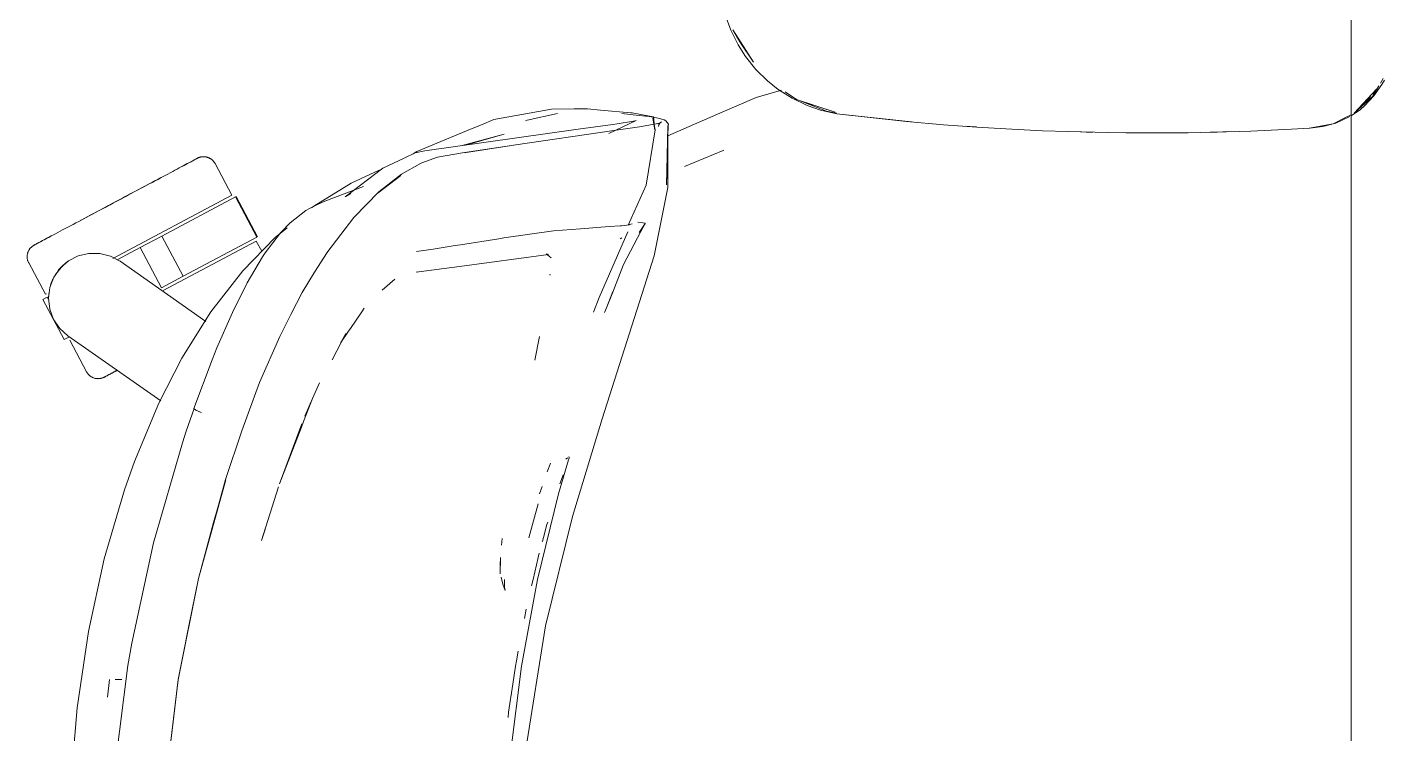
# Model space of a CAD drawing. Header units: millimetres. Extents: x 155927 to 326028, y -36033 to 97293.
# Drawn here: x 221457 to 221874.6, y 18874.1 to 19091.5 of the extents above; entities that cross this region are included whole.
import ezdxf

# ---------------------------------------------------------------- set-up
doc = ezdxf.new("R2010")
doc.units = ezdxf.units.MM
doc.header["$MEASUREMENT"] = 0
doc.layers.add('G-IMPT', color=8, linetype='CONTINUOUS', lineweight=9)
doc.layers.add('I-FURN', color=8, linetype='CONTINUOUS', lineweight=9)

msp = doc.modelspace()

# ---------------------------------------------------------------- linework, layer by layer
at = {"layer": 'G-IMPT'}
for p, q in [((221673.58, 19090.53), (221671.87, 19095.3)), ((221673.58, 19090.53), (221675.82, 19086.02)), ((221674.23, 19090.62), (221676.39, 19086.94)), ((221674.23, 19090.62), (221680.55, 19080.67)), ((221675.82, 19086.02), (221678.09, 19082.47)), ((221676.39, 19086.94), (221680.55, 19080.67)), ((221681.28, 19078.49), (221678.09, 19082.47)), ((221681.28, 19078.49), (221684.88, 19074.94)), ((221684.88, 19074.94), (221688.19, 19072.32)), ((221873.02, 19073.45), (221871.13, 19070.3)), ((221871.5, 19070.35), (221873.95, 19073.81)), ((221874.35, 19075.68), (221873.49, 19074.24)), ((221874.75, 19075.18), (221873.95, 19073.81)), ((221681.35, 19069.88), (221670.23, 19065.02)), ((221681.35, 19069.88), (221689.18, 19072.13)), ((221692.51, 19069.59), (221688.19, 19072.32)), ((221693.84, 19069.2), (221690.26, 19071.62)), ((221692.51, 19069.59), (221697.1, 19067.4)), ((221693.84, 19069.2), (221696.54, 19068.3)), ((221693.84, 19069.2), (221705.69, 19065.38)), ((221703.06, 19065.59), (221694.88, 19068.79)), ((221872.33, 19072.38), (221865.43, 19064.99)), ((221871.13, 19070.3), (221865.43, 19064.99)), ((221870.42, 19070.19), (221867.84, 19067.23)), ((221868.64, 19067.31), (221871.5, 19070.35)), ((221872.33, 19072.38), (221871.05, 19070.91)), ((221618.37, 19066.29), (221600.67, 19063.05)), ((221620.23, 19064.88), (221610.92, 19062.84)), ((221618.37, 19066.29), (221625.33, 19066.32)), ((221629.5, 19066.32), (221625.33, 19066.32)), ((221633.46, 19065.98), (221629.5, 19066.32)), ((221633.46, 19065.98), (221642.78, 19065.17)), ((221642.62, 19064.65), (221640.02, 19064.87)), ((221642.62, 19064.65), (221647.3, 19064.14)), ((221642.78, 19065.17), (221643.25, 19065.13)), ((221647.5, 19064.32), (221643.25, 19065.13)), ((221647.5, 19064.32), (221649.83, 19063.88)), ((221670.23, 19065.02), (221662.4, 19061.6)), ((221696.54, 19068.3), (221705.69, 19065.38)), ((221697.1, 19067.4), (221701.23, 19065.95)), ((221706.19, 19064.8), (221701.23, 19065.95)), ((221706.11, 19065.01), (221703.06, 19065.59)), ((221706.19, 19064.8), (221729.14, 19062.34)), ((221706.19, 19064.8), (221709.01, 19064.46)), ((221706.19, 19064.8), (221727.63, 19062.45)), ((221729.14, 19062.34), (221709.01, 19064.46)), ((221863.19, 19063.89), (221864.46, 19064.52)), ((221864.46, 19064.22), (221867.32, 19066.17)), ((221865.43, 19064.99), (221867.84, 19067.23)), ((221868.64, 19067.31), (221867.32, 19066.17)), ((221576.99, 19053.27), (221593.45, 19060.07)), ((221626.65, 19060.11), (221579.43, 19053.43)), ((221593.45, 19060.07), (221596.81, 19061.46)), ((221600.67, 19063.05), (221596.81, 19061.46)), ((221610.92, 19062.84), (221610.35, 19062.68)), ((221626.65, 19060.11), (221637.31, 19061.55)), ((221636.06, 19058.73), (221644.49, 19062.74)), ((221638.61, 19061.76), (221637.31, 19061.55)), ((221637.61, 19059.72), (221645.46, 19060.83)), ((221643.63, 19062.59), (221638.61, 19061.76)), ((221644.49, 19062.74), (221643.63, 19062.59)), ((221651.73, 19061.94), (221645.46, 19060.83)), ((221647.92, 19064.06), (221647.3, 19064.14)), ((221647.92, 19064.06), (221651.19, 19063.53)), ((221649.59, 19063.46), (221650.22, 19059.92)), ((221649.59, 19063.46), (221650.28, 19059.88)), ((221650.22, 19059.92), (221649.83, 19063.88)), ((221651.11, 19061.77), (221652.21, 19062.33)), ((221651.11, 19061.77), (221651.73, 19061.94)), ((221651.19, 19063.53), (221653.06, 19062.97)), ((221651.38, 19061.39), (221651.31, 19060.89)), ((221651.38, 19061.39), (221651.7, 19061.93)), ((221651.7, 19061.93), (221652.21, 19062.33)), ((221653.6, 19062.65), (221653.06, 19062.97)), ((221653.6, 19062.65), (221653.97, 19062.16)), ((221653.75, 19043.02), (221654.34, 19061.47)), ((221653.75, 19043.02), (221654.24, 19061.01)), ((221654.36, 19061.59), (221653.97, 19062.16)), ((221654.36, 19061.59), (221654.17, 19060.72)), ((221654.17, 19060.72), (221654.2, 19060.83)), ((221654.19, 19042.14), (221654.24, 19061.01)), ((221654.24, 19061.01), (221654.2, 19060.83)), ((221662.4, 19061.6), (221654.23, 19058.03)), ((221654.34, 19061.47), (221654.24, 19061.01)), ((221727.63, 19062.45), (221739.02, 19061.46)), ((221749.31, 19060.73), (221739.02, 19061.46)), ((221747.27, 19060.87), (221745.85, 19061)), ((221747.27, 19060.87), (221749.17, 19060.78)), ((221749.31, 19060.73), (221758.18, 19060.17)), ((221769.49, 19059.63), (221758.18, 19060.17)), ((221846.14, 19060.13), (221833.58, 19059.52)), ((221846.14, 19060.13), (221851.81, 19060.42)), ((221858.93, 19061.79), (221851.58, 19060.42)), ((221851.81, 19060.42), (221855.82, 19060.92)), ((221855.82, 19060.92), (221859.77, 19061.98)), ((221863.19, 19063.89), (221858.93, 19061.79)), ((221864.1, 19063.97), (221859.77, 19061.98)), ((221603.85, 19058.56), (221590.9, 19055.05)), ((221603.85, 19058.56), (221591.96, 19055.2)), ((221606.73, 19055.16), (221637.61, 19059.72)), ((221647.56, 19042.84), (221650.28, 19059.88)), ((221769.49, 19059.63), (221777.37, 19059.34)), ((221789.67, 19059.04), (221777.37, 19059.34)), ((221781.24, 19059.26), (221782.9, 19059.18)), ((221782.9, 19059.18), (221784.98, 19059.18)), ((221789.67, 19059.04), (221795.14, 19058.97)), ((221809.86, 19058.96), (221795.14, 19058.97)), ((221814.37, 19059.02), (221809.86, 19058.96)), ((221814.37, 19059.02), (221830.04, 19059.39)), ((221821.1, 19059.19), (221823.31, 19059.19)), ((221826.64, 19059.34), (221823.31, 19059.19)), ((221830.04, 19059.39), (221833.58, 19059.52)), ((221573.07, 19051.22), (221576.44, 19052.79)), ((221575.82, 19052.5), (221576.99, 19053.27)), ((221579.43, 19053.43), (221576.44, 19052.79)), ((221583.3, 19051.47), (221590.97, 19052.77)), ((221606.13, 19055.07), (221590.97, 19052.77)), ((221606.73, 19055.16), (221591.55, 19052.84)), ((221606.13, 19055.07), (221591.55, 19052.84)), ((221659.33, 19048.57), (221671.19, 19053.49)), ((221671.46, 19053.6), (221671.19, 19053.49)), ((221554.85, 19039.24), (221566.5, 19048.15)), ((221566.5, 19048.15), (221573.07, 19051.22)), ((221572.25, 19046.21), (221578.08, 19049.5)), ((221578.51, 19049.72), (221578.08, 19049.5)), ((221578.51, 19049.72), (221583.3, 19051.47)), ((221545.29, 19036.41), (221556.73, 19043.53)), ((221556.73, 19043.53), (221565.36, 19047.51)), ((221572.02, 19045.89), (221565.08, 19040.49)), ((221565.28, 19040.8), (221572.25, 19046.21)), ((221572.02, 19045.89), (221568.65, 19043.3)), ((221560.5, 19042.47), (221548.6, 19037.96)), ((221554.85, 19039.24), (221556.69, 19040.29)), ((221565.28, 19040.8), (221557.55, 19032.89)), ((221565.08, 19040.49), (221568.65, 19043.3)), ((221647.56, 19042.84), (221641.98, 19030.55)), ((221650, 19021.18), (221654.19, 19042.14)), ((221542.79, 19035.1), (221537.93, 19031.24)), ((221543.93, 19035.71), (221542.79, 19035.1)), ((221543.93, 19035.71), (221546.37, 19036.89)), ((221545.29, 19036.41), (221544.52, 19035.9)), ((221546.37, 19036.89), (221548.6, 19037.96)), ((221535.04, 19028.21), (221537.93, 19031.24)), ((221557.55, 19032.89), (221549.53, 19022.46)), ((221643.22, 19030.99), (221642.45, 19030.72)), ((221644.96, 19031.47), (221646.48, 19031.31)), ((221647.2, 19031.03), (221645.36, 19028.33)), ((221647.2, 19031.03), (221645.85, 19028.57)), ((221646.48, 19031.31), (221647.17, 19031.16)), ((221647.17, 19031.16), (221647.2, 19031.03)), ((221647.2, 19031.03), (221647.23, 19030.86)), ((221533.36, 19026.79), (221523.41, 19016.5)), ((221535.04, 19028.21), (221530.32, 19022.08)), ((221537.04, 19029.79), (221533.36, 19026.79)), ((221618.98, 19028.85), (221603.76, 19026.65)), ((221618.98, 19028.85), (221619.06, 19028.86)), ((221619.06, 19028.86), (221627.3, 19029.48)), ((221636.14, 19030.12), (221627.3, 19029.48)), ((221633.02, 19008.36), (221641.94, 19028.52)), ((221636.14, 19030.12), (221639.55, 19030.37)), ((221639.92, 19030.41), (221639.55, 19030.37)), ((221639.92, 19030.41), (221642.38, 19030.7)), ((221640.57, 19018.46), (221645.85, 19028.57)), ((221642.38, 19030.7), (221642.45, 19030.72)), ((221581.94, 19023.21), (221576.87, 19022.46)), ((221581.94, 19023.21), (221588.78, 19024.27)), ((221588.78, 19024.27), (221590.44, 19024.53)), ((221602.21, 19026.4), (221590.44, 19024.53)), ((221603.76, 19026.65), (221602.21, 19026.4)), ((221639.57, 19026.35), (221640, 19026.62)), ((221524.72, 19012.79), (221529.46, 19020.79)), ((221530.32, 19022.08), (221529.46, 19020.79)), ((221545.48, 19016.1), (221549.36, 19022.2)), ((221549.53, 19022.46), (221549.36, 19022.2)), ((221590.13, 19017.85), (221617.46, 19021.59)), ((221618.32, 19020.48), (221616.76, 19021.72)), ((221616.97, 19021.68), (221617.2, 19021.64)), ((221617.46, 19021.59), (221617.2, 19021.64)), ((221634.01, 18970.94), (221650, 19021.18)), ((221640.57, 19018.46), (221637.32, 19010)), ((221513.6, 19003.9), (221523.41, 19016.5)), ((221545.48, 19016.1), (221541.71, 19009.88)), ((221590.13, 19017.85), (221576.77, 19016.07)), ((221576.77, 19016.07), (221577.25, 19016.22)), ((221617.96, 19015.53), (221617.92, 19015.18)), ((221520.2, 19003.74), (221524.72, 19012.79)), ((221520.2, 19003.74), (221524.42, 19012.19)), ((221520.42, 19004.18), (221524.72, 19012.79)), ((221524.72, 19012.79), (221524.42, 19012.19)), ((221566.28, 19010.57), (221570.18, 19013.91)), ((221635.3, 19005.1), (221637.32, 19010.2)), ((221637.32, 19010), (221635.3, 19005.1)), ((221637.32, 19010.2), (221635.92, 19006.66)), ((221538.14, 19003.08), (221541.71, 19009.88)), ((221631.28, 19003.77), (221633.02, 19008.36)), ((221513.6, 19003.9), (221504.63, 18989.6)), ((221520.2, 19003.74), (221515.42, 18992.78)), ((221520.42, 19004.18), (221520.2, 19003.74)), ((221538.14, 19003.08), (221534.75, 18996.36)), ((221556.51, 18998.81), (221560, 19003.94)), ((221560, 19003.94), (221560.75, 19005.04)), ((221635.3, 19005.1), (221634.74, 19003.68)), ((221553.56, 18994.47), (221556.11, 18998.23)), ((221556.11, 18998.23), (221556.51, 18998.81)), ((221528.57, 18982.13), (221534.75, 18996.36)), ((221550.87, 18989.14), (221555.06, 18997.25)), ((221553.56, 18994.47), (221555.06, 18997.25)), ((221613.29, 18989.05), (221614.7, 18996.31)), ((221504.63, 18989.6), (221497.54, 18975.83)), ((221513.95, 18989.1), (221508.37, 18974.14)), ((221515.42, 18992.78), (221513.95, 18989.1)), ((221528.57, 18982.13), (221523.11, 18967.25)), ((221547, 18982.1), (221544.81, 18977.25)), ((221544.81, 18977.25), (221542.08, 18970.17)), ((221544.81, 18977.25), (221542.5, 18971.81)), ((221490.02, 18957.85), (221497.54, 18975.83)), ((221508.41, 18974.14), (221506, 18967.21)), ((221508.37, 18974.14), (221508.41, 18974.01)), ((221508.41, 18974.01), (221508.41, 18974.14)), ((221508.41, 18974.01), (221508.81, 18973.74)), ((221508.41, 18974.01), (221508.42, 18973.96)), ((221508.81, 18973.74), (221508.42, 18973.96)), ((221509.64, 18973.36), (221508.81, 18973.74)), ((221508.99, 18973.64), (221508.81, 18973.74)), ((221509.64, 18973.36), (221508.99, 18973.64)), ((221509.64, 18973.36), (221510.7, 18972.93)), ((221509.64, 18973.36), (221510.1, 18973.16)), ((221510.7, 18972.93), (221510.1, 18973.16)), ((221534.7, 18951), (221541.52, 18969.4)), ((221534.7, 18951), (221541.42, 18968.44)), ((221541.42, 18968.44), (221542.08, 18970.17)), ((221634.01, 18970.94), (221624.82, 18940.96)), ((221504.81, 18963.6), (221506, 18967.21)), ((221518.11, 18952.34), (221523.11, 18967.25)), ((221495.87, 18932.78), (221504.81, 18963.6)), ((221486.94, 18949.12), (221490.02, 18957.85)), ((221617.47, 18955.67), (221617.09, 18954.66)), ((221617.47, 18955.67), (221618.08, 18957.33)), ((221620.59, 18947.92), (221623.67, 18958.34)), ((221622.77, 18958.6), (221623.39, 18958.98)), ((221622.77, 18958.6), (221622.98, 18958.75)), ((221623.73, 18958.62), (221623.67, 18958.34)), ((221623.81, 18958.91), (221623.73, 18958.62)), ((221623.78, 18959.37), (221623.86, 18959.14)), ((221623.86, 18959.14), (221623.81, 18958.91)), ((221509.72, 18921.84), (221518.11, 18952.34)), ((221509.72, 18921.84), (221518.15, 18952.25)), ((221514.38, 18939.08), (221518.15, 18952.25)), ((221621.75, 18953.12), (221621.01, 18951.02)), ((221621.75, 18953.12), (221622, 18953.77)), ((221486.94, 18949.12), (221480.77, 18927.88)), ((221529.17, 18933.52), (221534.43, 18950.01)), ((221614.05, 18921.6), (221620.59, 18947.92)), ((221614.75, 18947.91), (221615.48, 18950.12)), ((221614.31, 18944.82), (221611.38, 18934.35)), ((221514.38, 18939.08), (221509.72, 18921.84)), ((221616.51, 18907.28), (221624.82, 18940.96)), ((221617.01, 18938.49), (221617.22, 18939.18)), ((221529.17, 18933.52), (221530.25, 18936.96)), ((221615.9, 18934.49), (221617.01, 18938.49)), ((221495.87, 18932.78), (221489.2, 18901.99)), ((221603.02, 18932.1), (221603.24, 18934.19)), ((221615.58, 18933.35), (221615.53, 18933.17)), ((221615.9, 18934.49), (221615.58, 18933.35)), ((221480.77, 18927.88), (221475.96, 18905.51)), ((221602.62, 18923.25), (221602.71, 18928.31)), ((221602.71, 18928.31), (221602.63, 18926.03)), ((221614.28, 18928.33), (221612.73, 18921.58)), ((221614.28, 18928.33), (221614.62, 18929.63)), ((221602.62, 18923.25), (221602.63, 18926.03)), ((221603.47, 18920.14), (221602.87, 18922.3)), ((221509.72, 18921.84), (221503.55, 18890.71)), ((221509.72, 18921.84), (221503.55, 18890.79)), ((221509.72, 18921.84), (221506.65, 18906.82)), ((221604.16, 18918.19), (221603.47, 18920.14)), ((221603.94, 18919.24), (221603.91, 18921.55)), ((221603.91, 18921.53), (221603.91, 18921.55)), ((221603.94, 18919.24), (221604.16, 18918.19)), ((221614.05, 18921.6), (221609.12, 18894.93)), ((221612.27, 18919.61), (221612.73, 18921.58)), ((221610.07, 18909.56), (221610.61, 18912.38)), ((221503.55, 18890.71), (221506.65, 18906.82)), ((221616.51, 18907.28), (221610.51, 18869.37)), ((221475.96, 18905.51), (221472.46, 18882.09)), ((221488.02, 18895.06), (221489.2, 18901.99)), ((221608.15, 18899.46), (221607.59, 18896.55)), ((221484.2, 18864.9), (221488.02, 18895.06)), ((221609.12, 18894.93), (221605.82, 18868.01)), ((221606.49, 18889.3), (221607.35, 18894.93)), ((221607.35, 18894.93), (221607.59, 18896.55)), ((221482.37, 18890.8), (221481.72, 18885.38)), ((221486.22, 18890.75), (221484.13, 18890.83)), ((221484.13, 18890.83), (221484.24, 18890.82)), ((221499.73, 18859.2), (221503.55, 18890.79)), ((221499.76, 18859.16), (221503.55, 18890.71)), ((221503.55, 18890.71), (221501.61, 18875.23)), ((221606.49, 18889.3), (221605.2, 18880.78)), ((221472.46, 18882.09), (221470.2, 18856.52)), ((221605.2, 18880.78), (221605.02, 18879.12)), ((221499.76, 18859.16), (221501.61, 18875.23))]:
    msp.add_line(p, q, dxfattribs=at)
at = {"layer": 'I-FURN'}
for p, q in [((221864.46, 19469.61), (221864.46, 18069.61)), ((221864.46, 18069.61), (221864.46, 19469.61)), ((221503.2, 19047.84), (221502.52, 19047.48)), ((221503.85, 19048.18), (221503.2, 19047.84)), ((221504.47, 19048.51), (221503.85, 19048.18)), ((221505.05, 19048.82), (221504.47, 19048.51)), ((221504.74, 19048.65), (221505.31, 19048.96)), ((221505.6, 19049.11), (221505.05, 19048.82)), ((221505.31, 19048.96), (221505.84, 19049.24)), ((221506.12, 19049.39), (221505.6, 19049.11)), ((221505.84, 19049.24), (221506.34, 19049.51)), ((221506.6, 19049.64), (221506.12, 19049.39)), ((221506.34, 19049.51), (221506.81, 19049.75)), ((221507.05, 19049.88), (221506.6, 19049.64)), ((221506.81, 19049.75), (221507.24, 19049.98)), ((221507.46, 19050.1), (221507.05, 19049.88)), ((221507.24, 19049.98), (221507.63, 19050.19)), ((221507.83, 19050.3), (221507.46, 19050.1)), ((221507.63, 19050.19), (221507.99, 19050.38)), ((221508.16, 19050.48), (221507.83, 19050.3)), ((221507.99, 19050.38), (221508.31, 19050.55)), ((221508.46, 19050.63), (221508.16, 19050.48)), ((221508.31, 19050.55), (221508.58, 19050.7)), ((221508.72, 19050.77), (221508.46, 19050.63)), ((221508.58, 19050.7), (221508.83, 19050.83)), ((221508.94, 19050.89), (221508.72, 19050.77)), ((221508.83, 19050.83), (221509.03, 19050.93)), ((221509.12, 19050.98), (221508.94, 19050.89)), ((221509.03, 19050.93), (221509.19, 19051.02)), ((221509.26, 19051.06), (221509.12, 19050.98)), ((221509.19, 19051.02), (221509.31, 19051.08)), ((221509.36, 19051.11), (221509.26, 19051.06)), ((221509.31, 19051.08), (221509.39, 19051.13)), ((221509.42, 19051.14), (221509.36, 19051.11)), ((221509.39, 19051.13), (221509.43, 19051.15)), ((221509.44, 19051.15), (221509.42, 19051.14)), ((221509.43, 19051.15), (221509.44, 19051.15)), ((221509.44, 19051.15), (221509.58, 19051.23)), ((221509.58, 19051.23), (221509.73, 19051.29)), ((221509.73, 19051.29), (221509.88, 19051.35)), ((221509.88, 19051.35), (221510.03, 19051.41)), ((221510.03, 19051.41), (221510.18, 19051.46)), ((221510.18, 19051.46), (221510.34, 19051.5)), ((221510.34, 19051.5), (221510.5, 19051.54)), ((221510.5, 19051.54), (221510.66, 19051.57)), ((221510.66, 19051.57), (221510.81, 19051.59)), ((221510.81, 19051.59), (221510.98, 19051.61)), ((221510.98, 19051.61), (221511.14, 19051.62)), ((221511.14, 19051.62), (221511.3, 19051.63)), ((221511.3, 19051.63), (221511.46, 19051.62)), ((221511.46, 19051.62), (221511.62, 19051.62)), ((221511.62, 19051.62), (221511.78, 19051.6)), ((221511.78, 19051.6), (221511.94, 19051.58)), ((221511.94, 19051.58), (221512.1, 19051.55)), ((221512.1, 19051.55), (221512.26, 19051.52)), ((221512.26, 19051.52), (221512.41, 19051.48)), ((221512.41, 19051.48), (221512.57, 19051.43)), ((221512.57, 19051.43), (221512.72, 19051.38)), ((221512.72, 19051.38), (221512.87, 19051.32)), ((221512.87, 19051.32), (221513.02, 19051.26)), ((221513.02, 19051.26), (221513.16, 19051.19)), ((221513.16, 19051.19), (221513.3, 19051.11)), ((221513.3, 19051.11), (221513.44, 19051.03)), ((221513.44, 19051.03), (221513.58, 19050.94)), ((221513.58, 19050.94), (221513.71, 19050.85)), ((221513.71, 19050.85), (221513.84, 19050.75)), ((221513.84, 19050.75), (221513.96, 19050.65)), ((221513.96, 19050.65), (221514.08, 19050.54)), ((221514.08, 19050.54), (221514.2, 19050.43)), ((221514.2, 19050.43), (221514.31, 19050.31)), ((221514.31, 19050.31), (221514.42, 19050.19)), ((221514.42, 19050.19), (221514.52, 19050.06)), ((221514.52, 19050.06), (221514.61, 19049.94)), ((221514.61, 19049.94), (221514.7, 19049.8)), ((221514.7, 19049.8), (221514.79, 19049.67)), ((221514.79, 19049.67), (221514.87, 19049.53)), ((221514.87, 19049.53), (221514.89, 19049.49)), ((221520.04, 19039.8), (221514.89, 19049.49)), ((221493.84, 19042.86), (221494.76, 19043.35)), ((221495.25, 19043.61), (221494.34, 19043.13)), ((221494.76, 19043.35), (221495.67, 19043.83)), ((221496.15, 19044.09), (221495.25, 19043.61)), ((221495.67, 19043.83), (221496.56, 19044.3)), ((221497.03, 19044.55), (221496.15, 19044.09)), ((221496.56, 19044.3), (221497.42, 19044.76)), ((221497.88, 19045.01), (221497.03, 19044.55)), ((221497.42, 19044.76), (221498.27, 19045.22)), ((221498.72, 19045.45), (221497.88, 19045.01)), ((221499.53, 19045.89), (221498.72, 19045.45)), ((221500.32, 19046.3), (221499.53, 19045.89)), ((221501.08, 19046.71), (221500.32, 19046.3)), ((221501.82, 19047.1), (221501.08, 19046.71)), ((221502.52, 19047.48), (221501.82, 19047.1)), ((221520.04, 19039.8), (221483.43, 19020.34)), ((221486.04, 19038.71), (221487.04, 19039.24)), ((221487.58, 19039.53), (221486.58, 19039)), ((221487.04, 19039.24), (221488.04, 19039.77)), ((221488.58, 19040.06), (221487.58, 19039.53)), ((221488.04, 19039.77), (221489.03, 19040.3)), ((221489.56, 19040.58), (221488.58, 19040.06)), ((221489.03, 19040.3), (221490.01, 19040.82)), ((221490.54, 19041.1), (221489.56, 19040.58)), ((221490.01, 19040.82), (221490.99, 19041.34)), ((221491.51, 19041.62), (221490.54, 19041.1)), ((221490.99, 19041.34), (221491.95, 19041.86)), ((221492.47, 19042.13), (221491.51, 19041.62)), ((221491.95, 19041.86), (221492.9, 19042.36)), ((221493.41, 19042.63), (221492.47, 19042.13)), ((221492.9, 19042.36), (221493.84, 19042.86)), ((221494.34, 19043.13), (221493.41, 19042.63)), ((221498.45, 19027.19), (221521.16, 19039.27)), ((221521.16, 19039.27), (221527.74, 19026.9)), ((221527.91, 19027), (221521.33, 19039.36)), ((221479.58, 19035.27), (221478.59, 19034.75)), ((221479.04, 19034.99), (221480.03, 19035.52)), ((221480.57, 19035.8), (221479.58, 19035.27)), ((221480.03, 19035.52), (221481.02, 19036.04)), ((221481.56, 19036.33), (221480.57, 19035.8)), ((221481.02, 19036.04), (221482.02, 19036.58)), ((221482.56, 19036.86), (221481.56, 19036.33)), ((221482.02, 19036.58), (221483.03, 19037.11)), ((221483.57, 19037.4), (221482.56, 19036.86)), ((221483.03, 19037.11), (221484.03, 19037.64)), ((221484.57, 19037.93), (221483.57, 19037.4)), ((221484.03, 19037.64), (221485.04, 19038.18)), ((221485.58, 19038.47), (221484.57, 19037.93)), ((221485.04, 19038.18), (221486.04, 19038.71)), ((221486.58, 19039), (221485.58, 19038.47)), ((221472.05, 19031.27), (221471.18, 19030.81)), ((221472.94, 19031.74), (221472.05, 19031.27)), ((221473.84, 19032.23), (221472.94, 19031.74)), ((221473.35, 19031.96), (221474.26, 19032.45)), ((221474.76, 19032.72), (221473.84, 19032.23)), ((221474.26, 19032.45), (221475.19, 19032.94)), ((221475.7, 19033.21), (221474.76, 19032.72)), ((221475.19, 19032.94), (221476.14, 19033.45)), ((221476.65, 19033.72), (221475.7, 19033.21)), ((221476.14, 19033.45), (221477.1, 19033.96)), ((221477.62, 19034.23), (221476.65, 19033.72)), ((221477.1, 19033.96), (221478.06, 19034.47)), ((221478.59, 19034.75), (221477.62, 19034.23)), ((221478.06, 19034.47), (221479.04, 19034.99)), ((221463.01, 19026.46), (221463.56, 19026.76)), ((221463.87, 19026.92), (221463.3, 19026.62)), ((221463.56, 19026.76), (221464.14, 19027.07)), ((221464.47, 19027.24), (221463.87, 19026.92)), ((221465.1, 19027.58), (221464.47, 19027.24)), ((221465.77, 19027.93), (221465.1, 19027.58)), ((221466.46, 19028.3), (221465.77, 19027.93)), ((221467.18, 19028.69), (221466.46, 19028.3)), ((221467.93, 19029.08), (221467.18, 19028.69)), ((221468.71, 19029.5), (221467.93, 19029.08)), ((221469.51, 19029.92), (221468.71, 19029.5)), ((221470.33, 19030.36), (221469.51, 19029.92)), ((221471.18, 19030.81), (221470.33, 19030.36)), ((221491.81, 19023.66), (221498.45, 19027.19)), ((221498.45, 19027.19), (221505.03, 19014.83)), ((221527.74, 19026.9), (221505.03, 19014.83)), ((221457.33, 19022.4), (221457.4, 19022.55)), ((221457.4, 19022.55), (221457.47, 19022.69)), ((221457.47, 19022.69), (221457.54, 19022.84)), ((221457.54, 19022.84), (221457.62, 19022.97)), ((221457.62, 19022.97), (221457.71, 19023.11)), ((221457.71, 19023.11), (221457.8, 19023.24)), ((221457.8, 19023.24), (221457.9, 19023.37)), ((221457.9, 19023.37), (221458, 19023.49)), ((221458, 19023.49), (221458.11, 19023.61)), ((221458.11, 19023.61), (221458.22, 19023.73)), ((221458.22, 19023.73), (221458.34, 19023.84)), ((221458.34, 19023.84), (221458.46, 19023.95)), ((221458.46, 19023.95), (221458.59, 19024.05)), ((221458.59, 19024.05), (221458.72, 19024.14)), ((221458.72, 19024.14), (221458.85, 19024.24)), ((221458.85, 19024.24), (221458.99, 19024.32)), ((221458.99, 19024.32), (221459.13, 19024.4)), ((221459.13, 19024.4), (221459.17, 19024.42)), ((221459.21, 19024.45), (221459.17, 19024.43)), ((221459.17, 19024.42), (221459.19, 19024.43)), ((221459.17, 19024.43), (221459.17, 19024.42)), ((221459.19, 19024.43), (221459.25, 19024.46)), ((221459.3, 19024.49), (221459.21, 19024.45)), ((221459.25, 19024.46), (221459.35, 19024.52)), ((221459.42, 19024.56), (221459.3, 19024.49)), ((221459.35, 19024.52), (221459.49, 19024.59)), ((221459.58, 19024.64), (221459.42, 19024.56)), ((221459.49, 19024.59), (221459.67, 19024.69)), ((221459.78, 19024.75), (221459.58, 19024.64)), ((221459.67, 19024.69), (221459.89, 19024.81)), ((221460.02, 19024.88), (221459.78, 19024.75)), ((221459.89, 19024.81), (221460.14, 19024.94)), ((221460.3, 19025.03), (221460.02, 19024.88)), ((221460.14, 19024.94), (221460.44, 19025.1)), ((221460.62, 19025.19), (221460.3, 19025.03)), ((221460.44, 19025.1), (221460.78, 19025.28)), ((221460.97, 19025.38), (221460.62, 19025.19)), ((221460.78, 19025.28), (221461.15, 19025.48)), ((221461.37, 19025.59), (221460.97, 19025.38)), ((221461.15, 19025.48), (221461.56, 19025.7)), ((221461.8, 19025.82), (221461.37, 19025.59)), ((221461.56, 19025.7), (221462.01, 19025.93)), ((221462.26, 19026.07), (221461.8, 19025.82)), ((221462.01, 19025.93), (221462.49, 19026.19)), ((221462.76, 19026.33), (221462.26, 19026.07)), ((221462.49, 19026.19), (221463.01, 19026.46)), ((221463.3, 19026.62), (221462.76, 19026.33)), ((221484.76, 19019.91), (221491.81, 19023.66)), ((221491.81, 19023.66), (221498.39, 19011.3)), ((221527.55, 19025.67), (221498.86, 19010.42)), ((221529.23, 19022.52), (221527.55, 19025.67)), ((221457.03, 19020.99), (221457.04, 19021.15)), ((221457.03, 19020.83), (221457.03, 19020.99)), ((221457.03, 19020.67), (221457.03, 19020.83)), ((221457.04, 19020.51), (221457.03, 19020.67)), ((221457.04, 19021.15), (221457.05, 19021.31)), ((221457.06, 19020.35), (221457.04, 19020.51)), ((221457.05, 19021.31), (221457.07, 19021.47)), ((221457.08, 19020.19), (221457.06, 19020.35)), ((221457.07, 19021.47), (221457.1, 19021.63)), ((221457.11, 19020.03), (221457.08, 19020.19)), ((221457.1, 19021.63), (221457.13, 19021.79)), ((221457.15, 19019.87), (221457.11, 19020.03)), ((221457.13, 19021.79), (221457.17, 19021.94)), ((221457.19, 19019.72), (221457.15, 19019.87)), ((221457.17, 19021.94), (221457.22, 19022.1)), ((221457.24, 19019.56), (221457.19, 19019.72)), ((221457.22, 19022.1), (221457.27, 19022.25)), ((221457.3, 19019.41), (221457.24, 19019.56)), ((221457.27, 19022.25), (221457.33, 19022.4)), ((221457.36, 19019.26), (221457.3, 19019.41)), ((221457.43, 19019.12), (221457.36, 19019.26)), ((221457.5, 19018.97), (221457.43, 19019.12)), ((221457.5, 19018.97), (221462.65, 19009.29)), ((221467.18, 19017.33), (221469.72, 19019.55)), ((221469.44, 19019.35), (221468.02, 19018.19)), ((221469.72, 19019.55), (221472.72, 19021.1)), ((221472.72, 19021.1), (221476, 19021.89)), ((221476, 19021.89), (221479.38, 19021.86)), ((221479.38, 19021.86), (221482.64, 19021.03)), ((221482.64, 19021.03), (221485.62, 19019.45)), ((221485.62, 19019.45), (221512.05, 19000.94)), ((221464.03, 19011.42), (221465.25, 19014.57)), ((221465.25, 19014.57), (221467.18, 19017.33)), ((221468.02, 19018.19), (221465.73, 19015.41)), ((221505.03, 19014.83), (221498.39, 19011.3)), ((221463.6, 19008.08), (221464.03, 19011.42)), ((221461.84, 19007.72), (221463.23, 19008.46)), ((221461.84, 19007.72), (221468.41, 18995.36)), ((221463.02, 19009.49), (221462.65, 19009.29)), ((221463.23, 19008.46), (221463.15, 19008.42)), ((221463.63, 19007.71), (221463.23, 19008.46)), ((221463.99, 19004.73), (221463.6, 19008.08)), ((221465.16, 19001.56), (221463.99, 19004.73)), ((221467.06, 18998.77), (221465.16, 19001.56)), ((221469.57, 18996.52), (221467.06, 18998.77)), ((221469.81, 18996.1), (221468.41, 18995.36)), ((221498.16, 18976.5), (221469.57, 18996.52)), ((221469.72, 18996.06), (221469.81, 18996.1)), ((221470.16, 18995.16), (221475.31, 18985.47)), ((221475.33, 18985.43), (221475.31, 18985.47)), ((221475.41, 18985.29), (221475.33, 18985.43)), ((221475.5, 18985.16), (221475.41, 18985.29)), ((221475.59, 18985.03), (221475.5, 18985.16)), ((221475.68, 18984.9), (221475.59, 18985.03)), ((221475.79, 18984.77), (221475.68, 18984.9)), ((221482.96, 18984.98), (221482.57, 18984.77)), ((221482.75, 18984.86), (221483.16, 18985.08)), ((221483.39, 18985.21), (221482.96, 18984.98)), ((221483.16, 18985.08), (221483.6, 18985.32)), ((221483.86, 18985.45), (221483.39, 18985.21)), ((221483.6, 18985.32), (221484.08, 18985.57)), ((221484.36, 18985.72), (221483.86, 18985.45)), ((221484.08, 18985.57), (221484.6, 18985.85)), ((221484.89, 18986), (221484.36, 18985.72)), ((221475.89, 18984.65), (221475.79, 18984.77)), ((221476, 18984.53), (221475.89, 18984.65)), ((221476.12, 18984.42), (221476, 18984.53)), ((221476.24, 18984.31), (221476.12, 18984.42)), ((221476.36, 18984.21), (221476.24, 18984.31)), ((221476.49, 18984.11), (221476.36, 18984.21)), ((221476.62, 18984.02), (221476.49, 18984.11)), ((221476.76, 18983.93), (221476.62, 18984.02)), ((221476.9, 18983.85), (221476.76, 18983.93)), ((221477.04, 18983.77), (221476.9, 18983.85)), ((221477.18, 18983.7), (221477.04, 18983.77)), ((221477.33, 18983.64), (221477.18, 18983.7)), ((221477.48, 18983.58), (221477.33, 18983.64)), ((221477.63, 18983.53), (221477.48, 18983.58)), ((221477.79, 18983.48), (221477.63, 18983.53)), ((221477.95, 18983.44), (221477.79, 18983.48)), ((221478.1, 18983.41), (221477.95, 18983.44)), ((221478.26, 18983.38), (221478.1, 18983.41)), ((221478.42, 18983.36), (221478.26, 18983.38)), ((221478.58, 18983.35), (221478.42, 18983.36)), ((221478.74, 18983.34), (221478.58, 18983.35)), ((221478.9, 18983.33), (221478.74, 18983.34)), ((221479.07, 18983.34), (221478.9, 18983.33)), ((221479.23, 18983.35), (221479.07, 18983.34)), ((221479.39, 18983.37), (221479.23, 18983.35)), ((221479.55, 18983.39), (221479.39, 18983.37)), ((221479.7, 18983.42), (221479.55, 18983.39)), ((221479.86, 18983.46), (221479.7, 18983.42)), ((221480.02, 18983.5), (221479.86, 18983.46)), ((221480.17, 18983.55), (221480.02, 18983.5)), ((221480.32, 18983.61), (221480.17, 18983.55)), ((221480.47, 18983.67), (221480.32, 18983.61)), ((221480.62, 18983.73), (221480.47, 18983.67)), ((221480.76, 18983.81), (221480.62, 18983.73)), ((221480.76, 18983.81), (221480.78, 18983.82)), ((221480.77, 18983.81), (221480.76, 18983.81)), ((221480.81, 18983.83), (221480.77, 18983.81)), ((221480.78, 18983.82), (221480.84, 18983.85)), ((221480.89, 18983.88), (221480.81, 18983.83)), ((221480.84, 18983.85), (221480.94, 18983.9)), ((221481.01, 18983.94), (221480.89, 18983.88)), ((221480.94, 18983.9), (221481.08, 18983.98)), ((221481.17, 18984.03), (221481.01, 18983.94)), ((221481.08, 18983.98), (221481.26, 18984.07)), ((221481.38, 18984.13), (221481.17, 18984.03)), ((221481.26, 18984.07), (221481.48, 18984.19)), ((221481.62, 18984.26), (221481.38, 18984.13)), ((221481.48, 18984.19), (221481.74, 18984.33)), ((221481.9, 18984.41), (221481.62, 18984.26)), ((221481.74, 18984.33), (221482.04, 18984.49)), ((221482.21, 18984.58), (221481.9, 18984.41)), ((221482.04, 18984.49), (221482.37, 18984.66)), ((221482.57, 18984.77), (221482.21, 18984.58)), ((221482.37, 18984.66), (221482.75, 18984.86))]:
    msp.add_line(p, q, dxfattribs=at)
for points in [[(221466.57, 19016.62), (221466.9, 19017.04), (221467.24, 19017.47), (221467.67, 19017.85)], [(221463.63, 19007.71), (221463.63, 19007.94), (221463.62, 19008.48), (221463.66, 19009.14), (221463.7, 19009.52)]]:
    msp.add_open_spline(points, degree=3, dxfattribs=at)
msp.add_open_spline([(221464.23, 19012.13), (221464.37, 19012.59), (221464.59, 19013.22), (221464.89, 19013.86), (221464.97, 19014.01)], degree=3, knots=[-0.6, -0.6, -0.6, -0.6, -0.5, -0.4680239, -0.4680239, -0.4680239, -0.4680239], dxfattribs=at)

doc.saveas('drawing.dxf')
